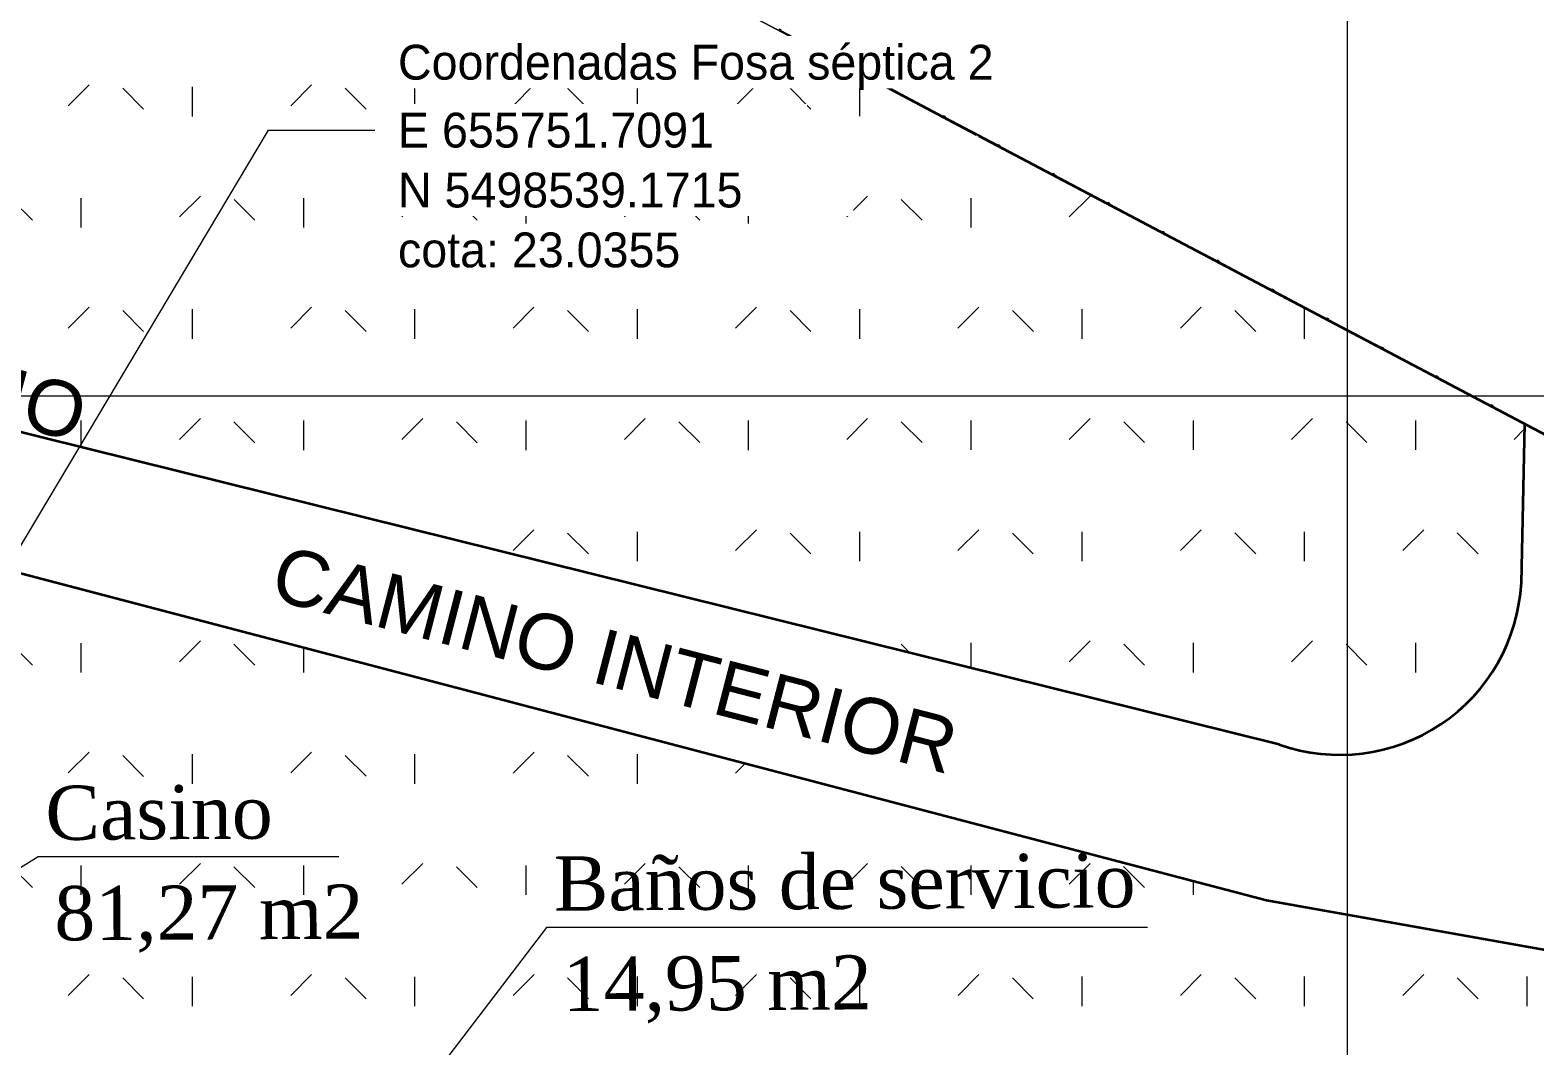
# Model space of a CAD drawing. Header units: metres. Extents: x -207 to 292, y -187 to 169.
# Drawn here: x 7.2 to 55.81, y 47.93 to 80.73 of the extents above; entities that cross this region are included whole.
import ezdxf

# ---------------------------------------------------------------- set-up
doc = ezdxf.new("R2010")
doc.units = ezdxf.units.M
doc.linetypes.add('IMPORT-IMPORT-LÍMITE2 _2_', pattern=[36.83, 6.35, -2.54, 0, -2.54, 25.4, 0, 0, 0])
for name, color, linetype, lineweight in [('A-GLAZ-CWMG', 7, 'Continuous', 9), ('ACHURADO', 7, 'Continuous', 9), ('BORDE CAMINO', 7, 'Continuous', 35), ('C-TOPO', 7, 'Continuous', 9), ('G-ANNO-TEXT', 7, 'Continuous', 9), ('grilla', 7, 'Continuous', 9), ('linea propiedad', 7, 'IMPORT-IMPORT-LÍMITE2 _2_', 35)]:
    doc.layers.add(name, color=color, linetype=linetype, lineweight=lineweight)
doc.layers.add('PR10-ARQ-PL-001-Emplazamiento-C-1_dwg', color=7, linetype='Continuous', lineweight=9, true_color=0x767676)
doc.layers.add('TEXTO', color=5, linetype='Continuous', lineweight=9, true_color=0x0000ff)
doc.styles.add('Arial', font='arial.ttf', dxfattribs={"height": 1.792988})
doc.styles.add('Century Gothic', font='GOTHIC.TTF', dxfattribs={"height": 1.125})
doc.styles.add('Times New Roman', font='times.ttf', dxfattribs={"height": 1.75})
pattern_1 = [(90, (-655750.258, -5498481.082), (-3.592, 3.592), [0.9525, -6.232]), (45, (-655750.258, -5498481.082), (-3.5921024484, 3.5921024484), [0.9525, -4.127]), (135, (-655750.258, -5498481.082), (-3.5921024484, -3.5921024484), [0.9525, -4.127])]

# ---------------------------------------------------------------- blocks, each defined once
blk = doc.blocks.new('PR10-ARQ-PL-001-Emplazamiento-C-1_dwg_Circular Mullion - 5mm-517344-PLANTA EMPLAZAMIENTO-674655-PLANTA EMPLAZAMIENTO ACTUALIZADO')
at = {"layer": 'A-GLAZ-CWMG', "flags": 128}
for points in [[(-84.442, 139.656), (-83.711, 141.464), (-83.713, 141.465), (-83.716, 141.466), (-84.446, 139.658), (-84.444, 139.657)], [(-84.444, 139.657), (-83.713, 141.465)]]:
    blk.add_lwpolyline(points, close=True, dxfattribs=at)
blk = doc.blocks.new('PR10-ARQ-PL-001-Emplazamiento-C-1_dwg_Rectangular Mullion - 50 x 50 mm-517346-PLANTA EMPLAZAMIENTO-674657-PLANTA EMPLAZAMIENTO ACTUALIZADO')
at = {"layer": 'A-GLAZ-CWMG', "flags": 128}
blk.add_lwpolyline([(0.025, 0.025), (-0.025, 0.025), (-0.025, -0.025), (0.025, -0.025)], close=True, dxfattribs=at)
blk = doc.blocks.new('PR10-ARQ-PL-001-Emplazamiento-C-1_dwg_Rectangular Mullion - 50 x 50 mm-517357-PLANTA EMPLAZAMIENTO-674659-PLANTA EMPLAZAMIENTO ACTUALIZADO')
at = {"layer": 'A-GLAZ-CWMG', "flags": 128}
blk.add_lwpolyline([(0.025, 0.025), (0.025, -0.025), (-0.025, -0.025), (-0.025, 0.025)], close=True, dxfattribs=at)
blk = doc.blocks.new('PR10-ARQ-PL-001-Emplazamiento-C-1_dwg-674643-PLANTA EMPLAZAMIENTO ACTUALIZADO')
at = {"layer": 'ACHURADO'}
h = blk.add_hatch(dxfattribs=at)
h.set_pattern_fill('FP_1', color=256, style=0, pattern_type=2)
h.set_pattern_definition(pattern_1)
h.paths.add_polyline_path([(-161.771, -49.779), (-127.862, -43.679), (-120.948, -28.309), (-111.803, -11.418), (-104.331, 0.453), (-97.266, 16.755), (-92.284, 29.861), (-84.153, 48.383), (-83.895, 48.922), (-83.576, 49.56), (-83.246, 50.193), (-82.906, 50.82), (-82.555, 51.442), (-82.193, 52.057), (-81.821, 52.666), (-81.047, 53.865), (-80.645, 54.455), (-80.233, 55.037), (-79.811, 55.613), (-79.38, 56.182), (-75.091, 62.133), (-74.617, 62.76), (-74.134, 63.38), (-73.641, 63.992), (-73.138, 64.596), (-72.625, 65.192), (-72.103, 65.779), (-71.572, 66.359), (-70.664, 67.305), (-70.482, 67.491), (-69.923, 68.045), (-69.356, 68.589), (-68.78, 69.124), (-68.196, 69.65), (-67.003, 70.673), (-66.394, 71.17), (-65.778, 71.658), (-65.153, 72.136), (-64.522, 72.603), (-63.882, 73.061), (-63.236, 73.508), (-62.583, 73.945), (-61.922, 74.371), (-61.255, 74.787), (-60.582, 75.192), (-59.902, 75.586), (-59.306, 75.883), (-58.704, 76.167), (-58.097, 76.441), (-57.486, 76.702), (-56.869, 76.952), (-56.247, 77.19), (-55.621, 77.416), (-54.991, 77.63), (-54.357, 77.832), (-53.077, 78.199), (-52.433, 78.364), (-51.785, 78.517), (-51.134, 78.658), (-50.481, 78.785), (-49.826, 78.901), (-49.168, 79.003), (-48.509, 79.093), (-47.848, 79.171), (-47.185, 79.236), (-45.858, 79.327), (-45.193, 79.354), (-44.527, 79.367), (-43.862, 79.368), (-43.196, 79.357), (-42.531, 79.332), (-41.867, 79.295), (-41.203, 79.245), (-40.54, 79.183), (-39.879, 79.108), (-39.219, 79.02), (-38.562, 78.919), (-37.906, 78.806), (-37.252, 78.68), (-36.601, 78.542), (-35.953, 78.392), (-35.308, 78.229), (-34.666, 78.053), (47.551, 57.663), (47.81, 57.578), (48.073, 57.505), (48.338, 57.445), (48.607, 57.396), (48.877, 57.361), (49.148, 57.338), (49.421, 57.327), (49.693, 57.329), (49.966, 57.344), (50.237, 57.372), (50.506, 57.412), (50.774, 57.464), (51.038, 57.529), (51.3, 57.606), (51.811, 57.797), (52.059, 57.909), (52.301, 58.033), (52.538, 58.169), (52.768, 58.315), (52.991, 58.471), (53.207, 58.638), (53.414, 58.815), (53.614, 59.001), (53.804, 59.196), (53.985, 59.4), (54.156, 59.612), (54.318, 59.831), (54.469, 60.058), (54.609, 60.292), (54.738, 60.532), (54.856, 60.778), (54.962, 61.028), (55.057, 61.284), (55.14, 61.544), (55.21, 61.807), (55.269, 62.073), (55.314, 62.342), (55.348, 62.613), (55.368, 62.884), (55.486, 68.004), (-83.704, 141.488), (-151.221, -23.933)])
h.paths.add_polyline_path([(-98.109, 19.735), (-100.027, 20.525), (-97.678, 26.227), (-95.761, 25.431), (-97.988, 20.027)])
h.paths.add_polyline_path([(-94.264, 28.288), (-97.543, 29.64), (-95.193, 35.341), (-91.917, 33.984), (-94.257, 28.306)])
h.paths.add_polyline_path([(-88.37, 41.33), (-91.648, 42.682), (-89.298, 48.383), (-86.02, 47.032), (-88.359, 41.356)])
h.paths.add_polyline_path([(-107.511, 62.681), (-109.81, 61.362), (-111.554, 61.194), (-112.168, 61.108), (-111.143, 62.121), (-109.024, 62.933)])
h.paths.add_polyline_path([(-107.511, 62.681), (-104.877, 62.965), (-103.986, 62.697), (-104.876, 62.403)])
h.paths.add_polyline_path([(-106.042, 59.476), (-106.66, 60.171), (-107.511, 62.681), (-106.15, 60.408)])
h.paths.add_polyline_path([(-97.117, 62.944), (-99.416, 61.625), (-101.16, 61.457), (-101.774, 61.371), (-100.749, 62.384), (-98.63, 63.196)])
h.paths.add_polyline_path([(-95.648, 59.739), (-96.266, 60.434), (-97.117, 62.944), (-95.756, 60.671)])
h.paths.add_polyline_path([(-94.482, 62.666), (-97.117, 62.944), (-94.483, 63.228), (-93.592, 62.96)])
h.paths.add_polyline_path([(-104.12, 64.725), (-104.103, 64.74), (-104.082, 64.735)])
h.paths.add_polyline_path([(-103.959, 75.174), (-101.325, 75.458), (-100.433, 75.19), (-101.324, 74.896)])
h.paths.add_polyline_path([(-108.615, 73.601), (-107.591, 74.613), (-105.472, 75.426), (-103.959, 75.174), (-106.258, 73.855), (-108.002, 73.687)])
h.paths.add_polyline_path([(-100.567, 77.218), (-100.55, 77.233), (-100.53, 77.228)])
h = blk.add_hatch(dxfattribs=at)
h.set_pattern_fill('FP_1', color=256, style=0, pattern_type=2)
h.set_pattern_definition(pattern_1)
h.paths.add_polyline_path([(59.041, -16.039), (59.364, -16.033), (59.687, -16.016), (60.008, -15.986), (60.647, -15.89), (60.963, -15.823), (61.276, -15.745), (61.586, -15.654), (61.893, -15.552), (62.195, -15.438), (62.493, -15.313), (62.785, -15.176), (63.072, -15.028), (63.354, -14.87), (63.629, -14.701), (63.929, -14.498), (64.158, -14.331), (64.412, -14.131), (64.658, -13.922), (64.896, -13.704), (65.124, -13.389), (65.342, -13.067), (65.748, -12.404), (65.934, -12.064), (66.111, -11.717), (66.276, -11.365), (66.43, -11.009), (66.573, -10.647), (66.704, -10.282), (66.824, -9.912), (66.932, -9.539), (67.114, -8.783), (67.186, -8.401), (67.247, -8.017), (67.296, -7.632), (67.332, -7.245), (67.357, -6.857), (67.369, -6.469), (67.369, -6.08), (67.357, -5.692), (67.333, -5.304), (67.296, -4.917), (67.248, -4.531), (67.145, -4.229), (67.031, -3.931), (66.905, -3.637), (66.768, -3.349), (66.62, -3.066), (66.46, -2.79), (66.289, -2.52), (66.108, -2.257), (65.917, -2.001), (65.716, -1.754), (65.505, -1.514), (65.285, -1.283), (65.055, -1.06), (64.817, -0.847), (64.571, -0.644), (64.318, -0.45), (64.056, -0.267), (63.788, -0.094), (63.513, 0.068), (63.231, 0.219), (62.944, 0.359), (62.652, 0.487), (62.355, 0.604), (62.053, 0.709), (61.748, 0.802), (61.439, 0.883), (5.169, 22.379), (4.873, 21.694), (5.024, 21.629), (4.838, 21.197), (4.475, 21.353), (4.661, 21.785), (5.064, 22.42), (-8.141, 27.464), (-11.428, 19.295), (-11.308, 19.263), (-10.055, 22.413), (17.624, 11.442), (13.769, 2.141), (23.162, -1.582), (22.598, -2.976), (22.412, -2.902), (22.901, -1.694), (13.506, 2.03), (17.362, 11.331), (-9.943, 22.154), (-11.202, 18.99), (-12.658, 19.567), (-15.42, 12.653), (12.68, 1.43), (12.748, 1.614), (12.594, 1.671), (12.757, 2.112), (13.128, 1.975), (12.965, 1.534), (12.865, 1.357), (13.051, 1.282), (13.056, 1.293), (18.049, -1.169), (18.54, -1.447), (19.037, -1.715), (19.539, -1.974), (20.045, -2.224), (20.557, -2.464), (21.072, -2.694), (21.592, -2.915), (22.116, -3.125), (22.643, -3.326), (56.499, -15.638), (56.809, -15.73), (57.121, -15.811), (57.437, -15.879), (57.755, -15.936), (58.075, -15.98), (58.396, -16.012), (58.719, -16.031)])
h.paths.add_polyline_path([(59.435, -14.371), (59.32, -14.791), (59.507, -14.398), (59.652, -14.451), (59.815, -14.011), (59.445, -13.873), (59.281, -14.314)])
h.paths.add_polyline_path([(59.169, -15.31), (59.097, -15.283), (59.474, -14.266), (59.451, -14.243), (59.426, -14.184), (59.426, -14.151), (59.45, -14.091), (59.5, -14.051), (59.531, -14.042), (59.596, -14.048), (59.624, -14.063), (59.666, -14.112), (59.678, -14.176), (59.657, -14.237), (59.609, -14.279), (59.546, -14.293), (59.47, -14.498)])
h.paths.add_polyline_path([(4.383, 63.836), (3.539, 60.674), (-14.168, 65.398), (-13.344, 68.488), (-11.308, 67.954)])
h.paths.add_polyline_path([(74.079, 11.515), (74.419, 11.517), (74.759, 11.532), (75.098, 11.559), (75.436, 11.598), (75.773, 11.649), (76.107, 11.712), (76.439, 11.787), (76.768, 11.874), (77.093, 11.974), (77.415, 12.084), (77.732, 12.207), (78.045, 12.34), (78.353, 12.485), (78.655, 12.641), (78.952, 12.808), (79.242, 12.985), (79.803, 13.371), (80.072, 13.579), (80.334, 13.796), (87.871, 25.73), (88.01, 26.122), (88.137, 26.518), (88.253, 26.918), (88.357, 27.321), (88.448, 27.727), (88.528, 28.135), (88.596, 28.545), (88.651, 28.958), (88.695, 29.371), (88.726, 29.786), (88.745, 30.202), (88.752, 30.618), (88.747, 31.034), (88.729, 31.449), (88.699, 31.864), (88.657, 32.278), (88.602, 32.691), (88.536, 33.101), (88.457, 33.51), (88.367, 33.916), (88.264, 34.319), (88.15, 34.719), (88.024, 35.116), (87.886, 35.509), (87.738, 35.897), (87.577, 36.28), (87.405, 36.659), (87.223, 37.033), (87.029, 37.401), (86.824, 37.764), (86.297, 38.565), (86.017, 38.954), (85.727, 39.337), (85.428, 39.711), (85.118, 40.078), (84.799, 40.436), (84.471, 40.786), (84.133, 41.127), (83.787, 41.459), (83.432, 41.781), (83.069, 42.094), (82.698, 42.398), (82.318, 42.692), (81.931, 42.975), (81.537, 43.249), (81.136, 43.512), (80.728, 43.764), (80.313, 44.005), (79.466, 44.455), (79.034, 44.662), (78.596, 44.859), (77.219, 45.433), (76.281, 45.811), (75.338, 46.178), (74.048, 46.657), (72.639, 47.151), (71.523, 47.529), (70.56, 47.838), (69.324, 48.214), (67.648, 48.694), (66.591, 48.976), (65.641, 49.218), (64.706, 49.444), (63.72, 49.67), (62.731, 49.884), (61.74, 50.086), (60.746, 50.276), (59.75, 50.454), (58.645, 50.636), (57.752, 50.773), (56.75, 50.915), (47.138, 52.618), (4.383, 63.836), (4.455, 64.106), (-13.253, 68.83), (-13.344, 68.488), (-37.173, 74.741), (-37.73, 74.868), (-38.29, 74.983), (-38.852, 75.087), (-39.416, 75.178), (-39.983, 75.257), (-40.55, 75.324), (-41.119, 75.379), (-41.689, 75.422), (-42.26, 75.452), (-42.831, 75.47), (-43.403, 75.476), (-43.974, 75.469), (-44.546, 75.451), (-45.116, 75.42), (-45.686, 75.377), (-46.29, 75.317), (-46.823, 75.254), (-47.389, 75.174), (-47.953, 75.083), (-48.515, 74.979), (-49.075, 74.863), (-49.632, 74.735), (-50.186, 74.595), (-50.737, 74.444), (-51.285, 74.28), (-51.829, 74.105), (-52.369, 73.919), (-53.282, 73.572), (-53.437, 73.511), (-53.964, 73.29), (-54.486, 73.057), (-55.004, 72.814), (-55.515, 72.559), (-56.744, 71.906), (-57.096, 71.695), (-57.441, 71.473), (-57.779, 71.241), (-58.11, 70.999), (-58.433, 70.746), (-58.748, 70.483), (-59.055, 70.211), (-59.353, 69.929), (-59.642, 69.638), (-59.922, 69.339), (-60.454, 68.714), (-60.704, 68.39), (-60.945, 68.058), (-61.176, 67.718), (-61.395, 67.372), (-61.604, 67.019), (-61.802, 66.66), (-61.87, 66.421), (-61.925, 66.178), (-61.969, 65.934), (-62.001, 65.687), (-62.02, 65.44), (-62.027, 65.191), (-62.022, 64.943), (-62.005, 64.695), (-61.975, 64.448), (-61.933, 64.203), (-61.88, 63.961), (-61.814, 63.721), (-61.736, 63.485), (-61.647, 63.253), (-61.546, 63.026), (-61.435, 62.804), (-61.312, 62.588), (-61.179, 62.378), (-61.036, 62.175), (-60.883, 61.979), (-60.72, 61.792), (-60.549, 61.612), (-60.368, 61.441), (-50.261, 51.92), (-50.001, 51.703), (-49.733, 51.495), (-49.459, 51.296), (-49.178, 51.107), (-48.891, 50.927), (-48.598, 50.756), (-48.299, 50.596), (-47.995, 50.446), (-47.687, 50.305), (-47.373, 50.176), (-47.056, 50.057), (-46.735, 49.949), (-46.41, 49.851), (-36.452, 46.747), (-35.977, 46.589), (-35.734, 46.527), (-35.489, 46.476), (-35.241, 46.437), (-34.992, 46.409), (-34.742, 46.393), (-34.491, 46.388), (-34.241, 46.395), (-33.991, 46.414), (-33.742, 46.445), (-33.495, 46.487), (-33.25, 46.54), (-32.77, 46.681), (-32.535, 46.769), (-32.304, 46.867), (-32.078, 46.975), (-31.858, 47.094), (-31.643, 47.224), (-31.45, 47.401), (-31.249, 47.57), (-31.041, 47.729), (-30.825, 47.877), (-30.602, 48.016), (-30.373, 48.143), (-30.138, 48.26), (-29.898, 48.365), (-29.653, 48.459), (-29.404, 48.541), (-29.152, 48.611), (-28.896, 48.67), (-28.638, 48.716), (-28.378, 48.749), (-28.117, 48.771), (-27.855, 48.78), (-27.593, 48.776), (-27.331, 48.76), (-27.07, 48.732), (-24.049, 48.124), (-23.556, 49.669), (-25.589, 50.294), (-22.166, 61.011), (-15.021, 58.813), (-18.448, 48.083), (-20.309, 48.655), (-20.499, 48.062), (-5.734, 43.445), (-2.274, 54.307), (4.216, 52.278), (0.775, 41.473), (44.657, 23.108), (70.133, 12.433), (70.443, 12.292), (70.757, 12.162), (71.076, 12.044), (71.4, 11.937), (71.726, 11.843), (72.056, 11.759), (72.389, 11.688), (72.724, 11.629), (73.061, 11.583), (73.399, 11.548), (73.739, 11.525)])
h.paths.add_polyline_path([(21.235, 33.748), (18.993, 34.754), (19.006, 34.782), (18.943, 34.811), (21.382, 40.36), (23.596, 39.341), (23.56, 39.258), (23.681, 39.203), (21.238, 33.756)])
h.paths.add_polyline_path([(18.447, 34.97), (16.233, 35.988), (18.672, 41.537), (20.887, 40.519), (20.81, 40.346), (20.848, 40.329), (18.483, 35.052)])
h.paths.add_polyline_path([(15.019, 36.371), (12.777, 37.376), (13.084, 38.06), (15.244, 42.974), (17.51, 41.926), (15.032, 36.401)])
h.paths.add_polyline_path([(2.765, 57.283), (1.587, 57.283), (1.592, 57.399), (1.609, 57.513), (1.637, 57.625), (1.676, 57.735), (1.726, 57.839), (1.785, 57.938), (1.854, 58.031), (1.932, 58.117), (2.018, 58.195), (2.111, 58.263), (2.21, 58.323), (2.314, 58.372), (2.423, 58.411), (2.535, 58.439), (2.65, 58.456), (2.765, 58.456), (2.765, 57.399)])
h.paths.add_polyline_path([(2.765, 56.104), (2.765, 57.283), (3.944, 57.283), (3.939, 57.168), (3.922, 57.053), (3.894, 56.941), (3.85, 56.822), (3.805, 56.727), (3.746, 56.628), (3.677, 56.535), (3.599, 56.45), (3.513, 56.372), (3.42, 56.303), (3.321, 56.244), (3.217, 56.194), (3.108, 56.155), (2.995, 56.127), (2.881, 56.11)])
at = {"layer": 'BORDE CAMINO'}
for p, q in [((47.551, 57.663), (-34.666, 78.053)), ((55.368, 62.884), (55.486, 68.004))]:
    blk.add_line(p, q, dxfattribs=at)
at = {"layer": 'BORDE CAMINO', "flags": 128}
blk.add_lwpolyline([(56.75, 50.915), (47.138, 52.618), (-36.067, 74.45)], dxfattribs=at)
at = {"layer": 'BORDE CAMINO'}
blk.add_arc((49.51, 63.193), 5.867, 250.4973, 356.9815, dxfattribs=at)
at = {"layer": 'C-TOPO', "flags": 128}
for points in [[(26.704, 83.199), (39.265, 76.568), (39.294, 76.552), (40.181, 76.084), (42.725, 74.741), (44.826, 73.632), (45.61, 73.218), (46.573, 72.71), (47.602, 72.166), (51.817, 69.941), (54.908, 68.309), (57.963, 66.696)], [(1.922, 68.979), (8.165, 67.431), (11.109, 66.701), (11.987, 66.483), (12.614, 66.328), (14.279, 65.915), (15.884, 65.517), (15.94, 65.503), (15.997, 65.489), (16.046, 65.476), (16.519, 65.359), (16.616, 65.335), (17.954, 65.003), (18.569, 64.851), (20.691, 64.325), (21.676, 64.08), (25.557, 63.118), (30.879, 61.798), (32.049, 61.508), (33.172, 61.229), (36.305, 60.452), (37.787, 60.085), (41.488, 59.167), (42.642, 58.881), (43.294, 58.719), (47.551, 57.663), (48.25, 57.463), (48.967, 57.352), (49.693, 57.329), (50.268, 57.383), (50.417, 57.397), (50.56, 57.429), (51.126, 57.554), (51.474, 57.677), (51.811, 57.797), (52.46, 58.122), (52.589, 58.209), (52.771, 58.33), (53.064, 58.526), (53.614, 59.001), (54.1, 59.54), (54.516, 60.135), (54.856, 60.778), (54.924, 60.956), (55.108, 61.442), (55.114, 61.457), (55.285, 62.163), (55.292, 62.226), (55.31, 62.376), (55.368, 62.884), (55.391, 63.881), (55.392, 63.9), (55.401, 64.288), (55.435, 65.78), (55.486, 68.004), (54.908, 68.309), (51.817, 69.941), (47.602, 72.166), (46.573, 72.71), (45.61, 73.218), (44.826, 73.632), (42.725, 74.741), (40.181, 76.084), (39.294, 76.552), (39.265, 76.568), (26.704, 83.199)], [(57.963, 66.696), (55.486, 68.004), (55.435, 65.78), (55.401, 64.288), (55.392, 63.9), (55.391, 63.881), (55.368, 62.884), (55.31, 62.376), (55.292, 62.226), (55.285, 62.163), (55.114, 61.457), (55.108, 61.442), (54.924, 60.956), (54.856, 60.778), (54.516, 60.135), (54.1, 59.54), (53.614, 59.001), (53.064, 58.526), (52.771, 58.33), (52.589, 58.209), (52.46, 58.122), (51.811, 57.797), (51.474, 57.677), (51.126, 57.554), (50.56, 57.429), (50.417, 57.397), (50.268, 57.383), (49.693, 57.329), (48.967, 57.352), (48.25, 57.463), (47.551, 57.663), (43.294, 58.719), (42.642, 58.881), (41.488, 59.167), (37.787, 60.085), (36.305, 60.452), (33.172, 61.229), (32.049, 61.508), (30.879, 61.798), (25.557, 63.118), (21.676, 64.08), (20.691, 64.325), (18.569, 64.851), (17.954, 65.003), (16.616, 65.335), (16.519, 65.359), (16.046, 65.476), (15.997, 65.489), (15.94, 65.503), (15.884, 65.517), (14.279, 65.915), (12.614, 66.328), (11.987, 66.483), (11.109, 66.701), (8.165, 67.431), (1.922, 68.979)], [(56.452, 50.968), (53.495, 51.492), (52.97, 51.585), (52.734, 51.627), (51.129, 51.911), (50.33, 52.052), (49.973, 52.116), (49.777, 52.15), (47.138, 52.618), (41.617, 54.066), (37.695, 55.096), (37.477, 55.153), (37.089, 55.255), (35.832, 55.584), (33.774, 56.124), (29.446, 57.26), (28.96, 57.388), (28.451, 57.521), (21.667, 59.301), (20.499, 59.608), (19.289, 59.925), (16.688, 60.608), (16.543, 60.646), (14.915, 61.073), (14.89, 61.079), (14.773, 61.11), (14.761, 61.113), (14.747, 61.117), (14.732, 61.121), (12.793, 61.63), (10.786, 62.156), (10.597, 62.206), (10.332, 62.276), (6.827, 63.195)], [(56.452, 50.968), (53.495, 51.492), (52.97, 51.585), (52.734, 51.627), (51.129, 51.911), (50.33, 52.052), (49.973, 52.116), (49.777, 52.15), (47.138, 52.618), (41.617, 54.066), (37.695, 55.096), (37.477, 55.153), (37.089, 55.255), (35.832, 55.584), (33.774, 56.124), (29.446, 57.26), (28.96, 57.388), (28.451, 57.521), (21.667, 59.301), (20.499, 59.608), (19.289, 59.925), (16.688, 60.608), (16.543, 60.646), (14.915, 61.073), (14.89, 61.079), (14.773, 61.11), (14.761, 61.113), (14.747, 61.117), (14.732, 61.121), (12.793, 61.63), (10.786, 62.156), (10.597, 62.206), (10.332, 62.276), (6.827, 63.195)]]:
    blk.add_lwpolyline(points, dxfattribs=at)
at = {"layer": 'grilla'}
for p, q in [((49.742, 166.258), (49.742, -186.737)), ((-73.081, 68.918), (240.531, 68.918))]:
    blk.add_line(p, q, dxfattribs=at)
at = {"layer": 'linea propiedad', "flags": 128}
blk.add_lwpolyline([(143.795, -0.255), (151.813, 17.148), (-83.704, 141.488), (-161.771, -49.779), (-137.14, -85.351), (-83.167, -127.74), (-59.701, -140.481)], dxfattribs=at)
at = {"layer": 'TEXTO', "flags": 128}
for points in [[(17.175, 54.036), (7.468, 54.036), (1.619, 50.406)], [(43.297, 51.752), (23.887, 51.752), (16.674, 42.302)]]:
    blk.add_lwpolyline(points, dxfattribs=at)
for p, rotation in [((-116.069, 10.893), 264.1728744364902), ((-116.069, 10.893), 264.1728744364902), ((-116.069, 10.893), 264.1728744364904), ((-114.301, 9.959), 264.1728744364907), ((-114.301, 9.959), 264.1728744364905), ((-114.301, 9.959), 264.1728744364905), ((-112.532, 9.026), 264.1728744364904), ((-112.532, 9.026), 264.1728744364907), ((-112.532, 9.026), 264.1728744364907), ((-110.763, 8.092), 264.1728744364905), ((-110.763, 8.092), 264.1728744364905), ((-110.763, 8.092), 264.1728744364905), ((-108.994, 7.158), 264.1728744364905), ((-108.994, 7.158), 264.1728744364904), ((-108.994, 7.158), 264.1728744364904), ((-107.226, 6.225), 264.1728744364904), ((-107.226, 6.225), 264.1728744364904), ((-107.226, 6.225), 264.1728744364904), ((-105.457, 5.291), 264.1728744364904), ((-105.457, 5.291), 264.1728744364904), ((-105.457, 5.291), 264.1728744364904), ((-103.688, 4.357), 264.1728744364904), ((-103.688, 4.357), 264.1728744364904), ((-103.688, 4.357), 264.1728744364904), ((-101.92, 3.424), 264.1728744364904), ((-101.92, 3.424), 264.1728744364904), ((-101.92, 3.424), 264.1728744364904), ((-100.151, 2.49), 264.1728744364904), ((-100.151, 2.49), 264.1728744364904), ((-100.151, 2.49), 264.1728744364904), ((-98.382, 1.557), 264.1728744364904), ((-98.382, 1.557), 264.1728744364904), ((-98.382, 1.557), 264.1728744364904), ((-96.613, 0.623), 264.1728744364904), ((-96.613, 0.623), 264.1728744364904), ((-96.613, 0.623), 264.1728744364904), ((-94.845, -0.311), 264.1728744364904), ((-94.845, -0.311), 264.1728744364905), ((-94.845, -0.311), 264.1728744364905), ((-93.076, -1.244), 264.1728744364905), ((-93.076, -1.244), 264.1728744364905), ((-93.076, -1.244), 264.1728744364905)]:
    blk.add_blockref('PR10-ARQ-PL-001-Emplazamiento-C-1_dwg_Circular Mullion - 5mm-517344-PLANTA EMPLAZAMIENTO-674655-PLANTA EMPLAZAMIENTO ACTUALIZADO', p, dxfattribs=dict(rotation=rotation))
at = {"extrusion": (0, 0, -1), "rotation": 27.82712556350956}
for name, p in [('PR10-ARQ-PL-001-Emplazamiento-C-1_dwg_Rectangular Mullion - 50 x 50 mm-517346-PLANTA EMPLAZAMIENTO-674657-PLANTA EMPLAZAMIENTO ACTUALIZADO', (-31.417, 80.733)), ('PR10-ARQ-PL-001-Emplazamiento-C-1_dwg_Rectangular Mullion - 50 x 50 mm-517357-PLANTA EMPLAZAMIENTO-674659-PLANTA EMPLAZAMIENTO ACTUALIZADO', (-31.417, 80.733)), ('PR10-ARQ-PL-001-Emplazamiento-C-1_dwg_Rectangular Mullion - 50 x 50 mm-517346-PLANTA EMPLAZAMIENTO-674657-PLANTA EMPLAZAMIENTO ACTUALIZADO', (-33.186, 79.799)), ('PR10-ARQ-PL-001-Emplazamiento-C-1_dwg_Rectangular Mullion - 50 x 50 mm-517357-PLANTA EMPLAZAMIENTO-674659-PLANTA EMPLAZAMIENTO ACTUALIZADO', (-33.186, 79.799)), ('PR10-ARQ-PL-001-Emplazamiento-C-1_dwg_Rectangular Mullion - 50 x 50 mm-517346-PLANTA EMPLAZAMIENTO-674657-PLANTA EMPLAZAMIENTO ACTUALIZADO', (-34.955, 78.866)), ('PR10-ARQ-PL-001-Emplazamiento-C-1_dwg_Rectangular Mullion - 50 x 50 mm-517357-PLANTA EMPLAZAMIENTO-674659-PLANTA EMPLAZAMIENTO ACTUALIZADO', (-34.955, 78.866)), ('PR10-ARQ-PL-001-Emplazamiento-C-1_dwg_Rectangular Mullion - 50 x 50 mm-517346-PLANTA EMPLAZAMIENTO-674657-PLANTA EMPLAZAMIENTO ACTUALIZADO', (-36.724, 77.932)), ('PR10-ARQ-PL-001-Emplazamiento-C-1_dwg_Rectangular Mullion - 50 x 50 mm-517357-PLANTA EMPLAZAMIENTO-674659-PLANTA EMPLAZAMIENTO ACTUALIZADO', (-36.724, 77.932)), ('PR10-ARQ-PL-001-Emplazamiento-C-1_dwg_Rectangular Mullion - 50 x 50 mm-517346-PLANTA EMPLAZAMIENTO-674657-PLANTA EMPLAZAMIENTO ACTUALIZADO', (-38.492, 76.998)), ('PR10-ARQ-PL-001-Emplazamiento-C-1_dwg_Rectangular Mullion - 50 x 50 mm-517357-PLANTA EMPLAZAMIENTO-674659-PLANTA EMPLAZAMIENTO ACTUALIZADO', (-38.492, 76.998)), ('PR10-ARQ-PL-001-Emplazamiento-C-1_dwg_Rectangular Mullion - 50 x 50 mm-517346-PLANTA EMPLAZAMIENTO-674657-PLANTA EMPLAZAMIENTO ACTUALIZADO', (-40.261, 76.065)), ('PR10-ARQ-PL-001-Emplazamiento-C-1_dwg_Rectangular Mullion - 50 x 50 mm-517357-PLANTA EMPLAZAMIENTO-674659-PLANTA EMPLAZAMIENTO ACTUALIZADO', (-40.261, 76.065)), ('PR10-ARQ-PL-001-Emplazamiento-C-1_dwg_Rectangular Mullion - 50 x 50 mm-517346-PLANTA EMPLAZAMIENTO-674657-PLANTA EMPLAZAMIENTO ACTUALIZADO', (-42.03, 75.131)), ('PR10-ARQ-PL-001-Emplazamiento-C-1_dwg_Rectangular Mullion - 50 x 50 mm-517357-PLANTA EMPLAZAMIENTO-674659-PLANTA EMPLAZAMIENTO ACTUALIZADO', (-42.03, 75.131)), ('PR10-ARQ-PL-001-Emplazamiento-C-1_dwg_Rectangular Mullion - 50 x 50 mm-517346-PLANTA EMPLAZAMIENTO-674657-PLANTA EMPLAZAMIENTO ACTUALIZADO', (-43.798, 74.198)), ('PR10-ARQ-PL-001-Emplazamiento-C-1_dwg_Rectangular Mullion - 50 x 50 mm-517357-PLANTA EMPLAZAMIENTO-674659-PLANTA EMPLAZAMIENTO ACTUALIZADO', (-43.798, 74.198)), ('PR10-ARQ-PL-001-Emplazamiento-C-1_dwg_Rectangular Mullion - 50 x 50 mm-517346-PLANTA EMPLAZAMIENTO-674657-PLANTA EMPLAZAMIENTO ACTUALIZADO', (-45.567, 73.264)), ('PR10-ARQ-PL-001-Emplazamiento-C-1_dwg_Rectangular Mullion - 50 x 50 mm-517357-PLANTA EMPLAZAMIENTO-674659-PLANTA EMPLAZAMIENTO ACTUALIZADO', (-45.567, 73.264)), ('PR10-ARQ-PL-001-Emplazamiento-C-1_dwg_Rectangular Mullion - 50 x 50 mm-517346-PLANTA EMPLAZAMIENTO-674657-PLANTA EMPLAZAMIENTO ACTUALIZADO', (-47.336, 72.33)), ('PR10-ARQ-PL-001-Emplazamiento-C-1_dwg_Rectangular Mullion - 50 x 50 mm-517357-PLANTA EMPLAZAMIENTO-674659-PLANTA EMPLAZAMIENTO ACTUALIZADO', (-47.336, 72.33)), ('PR10-ARQ-PL-001-Emplazamiento-C-1_dwg_Rectangular Mullion - 50 x 50 mm-517346-PLANTA EMPLAZAMIENTO-674657-PLANTA EMPLAZAMIENTO ACTUALIZADO', (-49.105, 71.397)), ('PR10-ARQ-PL-001-Emplazamiento-C-1_dwg_Rectangular Mullion - 50 x 50 mm-517357-PLANTA EMPLAZAMIENTO-674659-PLANTA EMPLAZAMIENTO ACTUALIZADO', (-49.105, 71.397)), ('PR10-ARQ-PL-001-Emplazamiento-C-1_dwg_Rectangular Mullion - 50 x 50 mm-517346-PLANTA EMPLAZAMIENTO-674657-PLANTA EMPLAZAMIENTO ACTUALIZADO', (-50.873, 70.463)), ('PR10-ARQ-PL-001-Emplazamiento-C-1_dwg_Rectangular Mullion - 50 x 50 mm-517357-PLANTA EMPLAZAMIENTO-674659-PLANTA EMPLAZAMIENTO ACTUALIZADO', (-50.873, 70.463)), ('PR10-ARQ-PL-001-Emplazamiento-C-1_dwg_Rectangular Mullion - 50 x 50 mm-517346-PLANTA EMPLAZAMIENTO-674657-PLANTA EMPLAZAMIENTO ACTUALIZADO', (-52.642, 69.53)), ('PR10-ARQ-PL-001-Emplazamiento-C-1_dwg_Rectangular Mullion - 50 x 50 mm-517357-PLANTA EMPLAZAMIENTO-674659-PLANTA EMPLAZAMIENTO ACTUALIZADO', (-52.642, 69.53)), ('PR10-ARQ-PL-001-Emplazamiento-C-1_dwg_Rectangular Mullion - 50 x 50 mm-517346-PLANTA EMPLAZAMIENTO-674657-PLANTA EMPLAZAMIENTO ACTUALIZADO', (-54.411, 68.596)), ('PR10-ARQ-PL-001-Emplazamiento-C-1_dwg_Rectangular Mullion - 50 x 50 mm-517357-PLANTA EMPLAZAMIENTO-674659-PLANTA EMPLAZAMIENTO ACTUALIZADO', (-54.411, 68.596))]:
    blk.add_blockref(name, p, dxfattribs=at)
at = {"layer": 'TEXTO', "attachment_point": 1}
for s, insert, char_height, width, rotation, line_spacing_factor, style in [('BORDE CAMINO', (-9.778, 74.205), 1.79299, 20.93604, 345.0618, 0.941778, 'Arial'), ('CAMINO INTERIOR', (15.339, 64.112), 1.79299, 23.52141, 345.4954, 0.941778, 'Arial'), ('Casino', (7.692, 56.327), 1.75, 8.75045, 0.3432, 1.029793, 'Times New Roman'), ('Baños de servicio', (24.111, 54.042), 1.75, 22.40379, 0.3432, 1.029793, 'Times New Roman'), ('81,27 m2', (7.98, 53.082), 1.75, 11.91644, 0.3432, 1.029793, 'Times New Roman'), ('14,95 m2', (24.399, 50.797), 1.75, 11.91644, 0.3432, 1.029793, 'Times New Roman')]:
    blk.add_mtext(s, dxfattribs=dict(at, insert=insert, char_height=char_height, width=width, rotation=rotation, line_spacing_factor=line_spacing_factor, style=style))
blk = doc.blocks.new('Circular Mullion - 5mm-517344-PLANTA EMPLAZAMIENTO ACTUALIZADO')
at = {"layer": 'A-GLAZ-CWMG'}
for p, q in [((-83.716, 141.466), (-84.446, 139.658)), ((-84.444, 139.657), (-83.713, 141.465)), ((-83.713, 141.465), (-84.444, 139.657)), ((-84.442, 139.656), (-83.711, 141.464)), ((-83.713, 141.465), (-83.716, 141.466)), ((-83.711, 141.464), (-83.713, 141.465)), ((-84.446, 139.658), (-84.444, 139.657)), ((-84.444, 139.657), (-84.442, 139.656))]:
    blk.add_line(p, q, dxfattribs=at)
blk = doc.blocks.new('Rectangular Mullion - 50 x 50 mm-517346-PLANTA EMPLAZAMIENTO ACTUALIZADO')
at = {"layer": 'A-GLAZ-CWMG'}
for p, q in [((0.025, 0.025), (-0.025, 0.025)), ((-0.025, 0.025), (-0.025, -0.025)), ((0.025, -0.025), (0.025, 0.025)), ((-0.025, -0.025), (0.025, -0.025))]:
    blk.add_line(p, q, dxfattribs=at)
blk = doc.blocks.new('Rectangular Mullion - 50 x 50 mm-517357-PLANTA EMPLAZAMIENTO ACTUALIZADO')
at = {"layer": 'A-GLAZ-CWMG'}
for p, q in [((-0.025, -0.025), (-0.025, 0.025)), ((-0.025, 0.025), (0.025, 0.025)), ((0.025, 0.025), (0.025, -0.025)), ((0.025, -0.025), (-0.025, -0.025))]:
    blk.add_line(p, q, dxfattribs=at)

msp = doc.modelspace()

# ---------------------------------------------------------------- linework, layer by layer
at = {"layer": 'C-TOPO'}
for p, q in [((26.704, 83.199), (39.265, 76.568)), ((39.265, 76.568), (26.704, 83.199)), ((39.265, 76.568), (39.294, 76.552)), ((39.294, 76.552), (39.265, 76.568)), ((39.294, 76.552), (40.181, 76.084)), ((40.181, 76.084), (39.294, 76.552)), ((40.181, 76.084), (42.725, 74.741)), ((42.725, 74.741), (40.181, 76.084)), ((42.725, 74.741), (44.826, 73.632)), ((44.826, 73.632), (42.725, 74.741)), ((44.826, 73.632), (45.61, 73.218)), ((45.61, 73.218), (44.826, 73.632)), ((45.61, 73.218), (46.573, 72.71)), ((46.573, 72.71), (45.61, 73.218)), ((46.573, 72.71), (47.602, 72.166)), ((47.602, 72.166), (46.573, 72.71)), ((47.602, 72.166), (51.817, 69.941)), ((51.817, 69.941), (47.602, 72.166)), ((51.817, 69.941), (54.908, 68.309)), ((54.908, 68.309), (51.817, 69.941)), ((1.922, 68.979), (8.165, 67.431)), ((8.165, 67.431), (1.922, 68.979)), ((54.908, 68.309), (57.963, 66.696)), ((55.486, 68.004), (54.908, 68.309)), ((55.435, 65.78), (55.486, 68.004)), ((55.486, 68.004), (55.435, 65.78)), ((57.963, 66.696), (55.486, 68.004)), ((8.165, 67.431), (11.109, 66.701)), ((11.109, 66.701), (8.165, 67.431)), ((11.109, 66.701), (11.987, 66.483)), ((11.987, 66.483), (11.109, 66.701)), ((11.987, 66.483), (12.614, 66.328)), ((12.614, 66.328), (11.987, 66.483)), ((12.614, 66.328), (14.279, 65.915)), ((14.279, 65.915), (12.614, 66.328)), ((14.279, 65.915), (15.884, 65.517)), ((15.884, 65.517), (14.279, 65.915)), ((55.401, 64.288), (55.435, 65.78)), ((55.435, 65.78), (55.401, 64.288)), ((15.884, 65.517), (15.94, 65.503)), ((15.94, 65.503), (15.884, 65.517)), ((15.94, 65.503), (15.997, 65.489)), ((15.997, 65.489), (15.94, 65.503)), ((15.997, 65.489), (16.046, 65.476)), ((16.046, 65.476), (15.997, 65.489)), ((16.046, 65.476), (16.519, 65.359)), ((16.519, 65.359), (16.046, 65.476)), ((16.519, 65.359), (16.616, 65.335)), ((16.616, 65.335), (16.519, 65.359)), ((16.616, 65.335), (17.954, 65.003)), ((17.954, 65.003), (16.616, 65.335)), ((17.954, 65.003), (18.569, 64.851)), ((18.569, 64.851), (17.954, 65.003)), ((18.569, 64.851), (20.691, 64.325)), ((20.691, 64.325), (18.569, 64.851)), ((20.691, 64.325), (21.676, 64.08)), ((21.676, 64.08), (20.691, 64.325)), ((55.392, 63.9), (55.401, 64.288)), ((55.401, 64.288), (55.392, 63.9)), ((21.676, 64.08), (25.557, 63.118)), ((25.557, 63.118), (21.676, 64.08)), ((55.368, 62.884), (55.391, 63.881)), ((55.391, 63.881), (55.368, 62.884)), ((55.391, 63.881), (55.392, 63.9)), ((55.392, 63.9), (55.391, 63.881)), ((10.332, 62.276), (6.827, 63.195)), ((6.827, 63.195), (10.332, 62.276)), ((25.557, 63.118), (30.879, 61.798)), ((30.879, 61.798), (25.557, 63.118)), ((55.31, 62.376), (55.368, 62.884)), ((55.368, 62.884), (55.31, 62.376)), ((10.597, 62.206), (10.332, 62.276)), ((10.332, 62.276), (10.597, 62.206)), ((55.285, 62.163), (55.292, 62.226)), ((55.292, 62.226), (55.285, 62.163)), ((55.292, 62.226), (55.31, 62.376)), ((55.31, 62.376), (55.292, 62.226)), ((10.786, 62.156), (10.597, 62.206)), ((10.597, 62.206), (10.786, 62.156)), ((12.793, 61.63), (10.786, 62.156)), ((10.786, 62.156), (12.793, 61.63)), ((30.879, 61.798), (32.049, 61.508)), ((32.049, 61.508), (30.879, 61.798)), ((55.114, 61.457), (55.285, 62.163)), ((55.285, 62.163), (55.114, 61.457)), ((14.732, 61.121), (12.793, 61.63)), ((12.793, 61.63), (14.732, 61.121)), ((32.049, 61.508), (33.172, 61.229)), ((33.172, 61.229), (32.049, 61.508)), ((54.924, 60.956), (55.108, 61.442)), ((55.108, 61.442), (54.924, 60.956)), ((55.108, 61.442), (55.114, 61.457)), ((55.114, 61.457), (55.108, 61.442)), ((14.747, 61.117), (14.732, 61.121)), ((14.732, 61.121), (14.747, 61.117)), ((14.761, 61.113), (14.747, 61.117)), ((14.747, 61.117), (14.761, 61.113)), ((14.773, 61.11), (14.761, 61.113)), ((14.761, 61.113), (14.773, 61.11)), ((14.89, 61.079), (14.773, 61.11)), ((14.773, 61.11), (14.89, 61.079)), ((14.915, 61.073), (14.89, 61.079)), ((14.89, 61.079), (14.915, 61.073)), ((16.543, 60.646), (14.915, 61.073)), ((14.915, 61.073), (16.543, 60.646)), ((33.172, 61.229), (36.305, 60.452)), ((36.305, 60.452), (33.172, 61.229)), ((54.516, 60.135), (54.856, 60.778)), ((54.856, 60.778), (54.516, 60.135)), ((54.856, 60.778), (54.924, 60.956)), ((54.924, 60.956), (54.856, 60.778)), ((16.688, 60.608), (16.543, 60.646)), ((16.543, 60.646), (16.688, 60.608)), ((19.289, 59.925), (16.688, 60.608)), ((16.688, 60.608), (19.289, 59.925)), ((36.305, 60.452), (37.787, 60.085)), ((37.787, 60.085), (36.305, 60.452)), ((20.499, 59.608), (19.289, 59.925)), ((19.289, 59.925), (20.499, 59.608)), ((37.787, 60.085), (41.488, 59.167)), ((41.488, 59.167), (37.787, 60.085)), ((54.1, 59.54), (54.516, 60.135)), ((54.516, 60.135), (54.1, 59.54)), ((21.667, 59.301), (20.499, 59.608)), ((20.499, 59.608), (21.667, 59.301)), ((28.451, 57.521), (21.667, 59.301)), ((21.667, 59.301), (28.451, 57.521)), ((53.614, 59.001), (54.1, 59.54)), ((54.1, 59.54), (53.614, 59.001)), ((41.488, 59.167), (42.642, 58.881)), ((42.642, 58.881), (41.488, 59.167)), ((42.642, 58.881), (43.294, 58.719)), ((43.294, 58.719), (42.642, 58.881)), ((53.064, 58.526), (53.614, 59.001)), ((53.614, 59.001), (53.064, 58.526)), ((43.294, 58.719), (47.551, 57.663)), ((47.551, 57.663), (43.294, 58.719)), ((52.589, 58.209), (52.771, 58.33)), ((52.771, 58.33), (52.589, 58.209)), ((52.771, 58.33), (53.064, 58.526)), ((53.064, 58.526), (52.771, 58.33)), ((51.811, 57.797), (52.46, 58.122)), ((52.46, 58.122), (51.811, 57.797)), ((52.46, 58.122), (52.589, 58.209)), ((52.589, 58.209), (52.46, 58.122)), ((28.96, 57.388), (28.451, 57.521)), ((28.451, 57.521), (28.96, 57.388)), ((29.446, 57.26), (28.96, 57.388)), ((28.96, 57.388), (29.446, 57.26)), ((47.551, 57.663), (48.25, 57.463)), ((48.25, 57.463), (47.551, 57.663)), ((48.25, 57.463), (48.967, 57.352)), ((48.967, 57.352), (48.25, 57.463)), ((48.967, 57.352), (49.693, 57.329)), ((49.693, 57.329), (48.967, 57.352)), ((49.693, 57.329), (50.268, 57.383)), ((50.268, 57.383), (49.693, 57.329)), ((50.268, 57.383), (50.417, 57.397)), ((50.417, 57.397), (50.268, 57.383)), ((50.417, 57.397), (50.56, 57.429)), ((50.56, 57.429), (50.417, 57.397)), ((50.56, 57.429), (51.126, 57.554)), ((51.126, 57.554), (50.56, 57.429)), ((51.126, 57.554), (51.474, 57.677)), ((51.474, 57.677), (51.126, 57.554)), ((51.474, 57.677), (51.811, 57.797)), ((51.811, 57.797), (51.474, 57.677)), ((33.774, 56.124), (29.446, 57.26)), ((29.446, 57.26), (33.774, 56.124)), ((35.832, 55.584), (33.774, 56.124)), ((33.774, 56.124), (35.832, 55.584)), ((37.089, 55.255), (35.832, 55.584)), ((35.832, 55.584), (37.089, 55.255)), ((37.477, 55.153), (37.089, 55.255)), ((37.089, 55.255), (37.477, 55.153)), ((37.695, 55.096), (37.477, 55.153)), ((37.477, 55.153), (37.695, 55.096)), ((41.617, 54.066), (37.695, 55.096)), ((37.695, 55.096), (41.617, 54.066)), ((47.138, 52.618), (41.617, 54.066)), ((41.617, 54.066), (47.138, 52.618)), ((49.777, 52.15), (47.138, 52.618)), ((47.138, 52.618), (49.777, 52.15)), ((49.973, 52.116), (49.777, 52.15)), ((49.777, 52.15), (49.973, 52.116)), ((50.33, 52.052), (49.973, 52.116)), ((49.973, 52.116), (50.33, 52.052)), ((51.129, 51.911), (50.33, 52.052)), ((50.33, 52.052), (51.129, 51.911)), ((52.734, 51.627), (51.129, 51.911)), ((51.129, 51.911), (52.734, 51.627)), ((52.97, 51.585), (52.734, 51.627)), ((52.734, 51.627), (52.97, 51.585)), ((53.495, 51.492), (52.97, 51.585)), ((52.97, 51.585), (53.495, 51.492)), ((56.452, 50.968), (53.495, 51.492)), ((53.495, 51.492), (56.452, 50.968))]:
    msp.add_line(p, q, dxfattribs=at)
at = {"layer": 'G-ANNO-TEXT', "color": 1, "true_color": 0xff0000}
for p, q in [((2.878, 57.346), (14.907, 77.503)), ((14.907, 77.503), (18.336, 77.503))]:
    msp.add_line(p, q, dxfattribs=at)

# ---------------------------------------------------------------- block references
at = {"layer": 'A-GLAZ-CWMG'}
for p, rotation in [((-116.069, 10.893), 264.1728744364902), ((-116.069, 10.893), 264.1728744364902), ((-116.069, 10.893), 264.1728744364904), ((-114.301, 9.959), 264.1728744364907), ((-114.301, 9.959), 264.1728744364905), ((-114.301, 9.959), 264.1728744364905), ((-112.532, 9.026), 264.1728744364904), ((-112.532, 9.026), 264.1728744364907), ((-112.532, 9.026), 264.1728744364907), ((-110.763, 8.092), 264.1728744364905), ((-110.763, 8.092), 264.1728744364905), ((-110.763, 8.092), 264.1728744364905), ((-108.994, 7.158), 264.1728744364905), ((-108.994, 7.158), 264.1728744364904), ((-108.994, 7.158), 264.1728744364904), ((-107.226, 6.225), 264.1728744364904), ((-107.226, 6.225), 264.1728744364904), ((-107.226, 6.225), 264.1728744364904), ((-105.457, 5.291), 264.1728744364904), ((-105.457, 5.291), 264.1728744364904), ((-105.457, 5.291), 264.1728744364904), ((-103.688, 4.357), 264.1728744364904), ((-103.688, 4.357), 264.1728744364904), ((-103.688, 4.357), 264.1728744364904), ((-101.92, 3.424), 264.1728744364904), ((-101.92, 3.424), 264.1728744364904), ((-101.92, 3.424), 264.1728744364904), ((-100.151, 2.49), 264.1728744364904), ((-100.151, 2.49), 264.1728744364904), ((-100.151, 2.49), 264.1728744364904), ((-98.382, 1.557), 264.1728744364904), ((-98.382, 1.557), 264.1728744364904), ((-98.382, 1.557), 264.1728744364904), ((-96.613, 0.623), 264.1728744364904), ((-96.613, 0.623), 264.1728744364904), ((-96.613, 0.623), 264.1728744364904), ((-94.845, -0.311), 264.1728744364904), ((-94.845, -0.311), 264.1728744364905), ((-94.845, -0.311), 264.1728744364905), ((-93.076, -1.244), 264.1728744364905), ((-93.076, -1.244), 264.1728744364905), ((-93.076, -1.244), 264.1728744364905)]:
    msp.add_blockref('Circular Mullion - 5mm-517344-PLANTA EMPLAZAMIENTO ACTUALIZADO', p, dxfattribs=dict(at, rotation=rotation))
at = {"layer": 'A-GLAZ-CWMG', "extrusion": (0, 0, -1), "rotation": 27.82712556350956}
for name, p in [('Rectangular Mullion - 50 x 50 mm-517346-PLANTA EMPLAZAMIENTO ACTUALIZADO', (-31.417, 80.733)), ('Rectangular Mullion - 50 x 50 mm-517357-PLANTA EMPLAZAMIENTO ACTUALIZADO', (-31.417, 80.733)), ('Rectangular Mullion - 50 x 50 mm-517346-PLANTA EMPLAZAMIENTO ACTUALIZADO', (-33.186, 79.799)), ('Rectangular Mullion - 50 x 50 mm-517357-PLANTA EMPLAZAMIENTO ACTUALIZADO', (-33.186, 79.799)), ('Rectangular Mullion - 50 x 50 mm-517346-PLANTA EMPLAZAMIENTO ACTUALIZADO', (-34.955, 78.866)), ('Rectangular Mullion - 50 x 50 mm-517357-PLANTA EMPLAZAMIENTO ACTUALIZADO', (-34.955, 78.866)), ('Rectangular Mullion - 50 x 50 mm-517346-PLANTA EMPLAZAMIENTO ACTUALIZADO', (-36.724, 77.932)), ('Rectangular Mullion - 50 x 50 mm-517357-PLANTA EMPLAZAMIENTO ACTUALIZADO', (-36.724, 77.932)), ('Rectangular Mullion - 50 x 50 mm-517346-PLANTA EMPLAZAMIENTO ACTUALIZADO', (-38.492, 76.998)), ('Rectangular Mullion - 50 x 50 mm-517357-PLANTA EMPLAZAMIENTO ACTUALIZADO', (-38.492, 76.998)), ('Rectangular Mullion - 50 x 50 mm-517346-PLANTA EMPLAZAMIENTO ACTUALIZADO', (-40.261, 76.065)), ('Rectangular Mullion - 50 x 50 mm-517357-PLANTA EMPLAZAMIENTO ACTUALIZADO', (-40.261, 76.065)), ('Rectangular Mullion - 50 x 50 mm-517346-PLANTA EMPLAZAMIENTO ACTUALIZADO', (-42.03, 75.131)), ('Rectangular Mullion - 50 x 50 mm-517357-PLANTA EMPLAZAMIENTO ACTUALIZADO', (-42.03, 75.131)), ('Rectangular Mullion - 50 x 50 mm-517346-PLANTA EMPLAZAMIENTO ACTUALIZADO', (-43.798, 74.198)), ('Rectangular Mullion - 50 x 50 mm-517357-PLANTA EMPLAZAMIENTO ACTUALIZADO', (-43.798, 74.198)), ('Rectangular Mullion - 50 x 50 mm-517346-PLANTA EMPLAZAMIENTO ACTUALIZADO', (-45.567, 73.264)), ('Rectangular Mullion - 50 x 50 mm-517357-PLANTA EMPLAZAMIENTO ACTUALIZADO', (-45.567, 73.264)), ('Rectangular Mullion - 50 x 50 mm-517346-PLANTA EMPLAZAMIENTO ACTUALIZADO', (-47.336, 72.33)), ('Rectangular Mullion - 50 x 50 mm-517357-PLANTA EMPLAZAMIENTO ACTUALIZADO', (-47.336, 72.33)), ('Rectangular Mullion - 50 x 50 mm-517346-PLANTA EMPLAZAMIENTO ACTUALIZADO', (-49.105, 71.397)), ('Rectangular Mullion - 50 x 50 mm-517357-PLANTA EMPLAZAMIENTO ACTUALIZADO', (-49.105, 71.397)), ('Rectangular Mullion - 50 x 50 mm-517346-PLANTA EMPLAZAMIENTO ACTUALIZADO', (-50.873, 70.463)), ('Rectangular Mullion - 50 x 50 mm-517357-PLANTA EMPLAZAMIENTO ACTUALIZADO', (-50.873, 70.463)), ('Rectangular Mullion - 50 x 50 mm-517346-PLANTA EMPLAZAMIENTO ACTUALIZADO', (-52.642, 69.53)), ('Rectangular Mullion - 50 x 50 mm-517357-PLANTA EMPLAZAMIENTO ACTUALIZADO', (-52.642, 69.53)), ('Rectangular Mullion - 50 x 50 mm-517346-PLANTA EMPLAZAMIENTO ACTUALIZADO', (-54.411, 68.596)), ('Rectangular Mullion - 50 x 50 mm-517357-PLANTA EMPLAZAMIENTO ACTUALIZADO', (-54.411, 68.596))]:
    msp.add_blockref(name, p, dxfattribs=at)
at = {"layer": 'PR10-ARQ-PL-001-Emplazamiento-C-1_dwg', "color": 7}
msp.add_blockref('PR10-ARQ-PL-001-Emplazamiento-C-1_dwg-674643-PLANTA EMPLAZAMIENTO ACTUALIZADO', (0, 0), dxfattribs=at)

# ---------------------------------------------------------------- next in the draw order: texts
at = {"layer": 'G-ANNO-TEXT', "color": 1, "true_color": 0xff0000, "char_height": 1.125, "attachment_point": 1, "style": 'Century Gothic', "bg_fill": 3, "box_fill_scale": 1.25, "bg_fill_color": 256, "bg_fill_true_color": 13158600, "bg_fill_transparency": 0}
for s, insert, width in [('Coordenadas Fosa séptica 2', (19.086, 80.258), 27.05695), ('E 655751.7091', (19.086, 78.065), 12.92721), ('N 5498539.1715', (19.086, 76.13), 14.43037), ('cota: 23.0355', (19.086, 74.196), 12.56645)]:
    msp.add_mtext(s, dxfattribs=dict(at, insert=insert, width=width))

doc.saveas('drawing.dxf')
